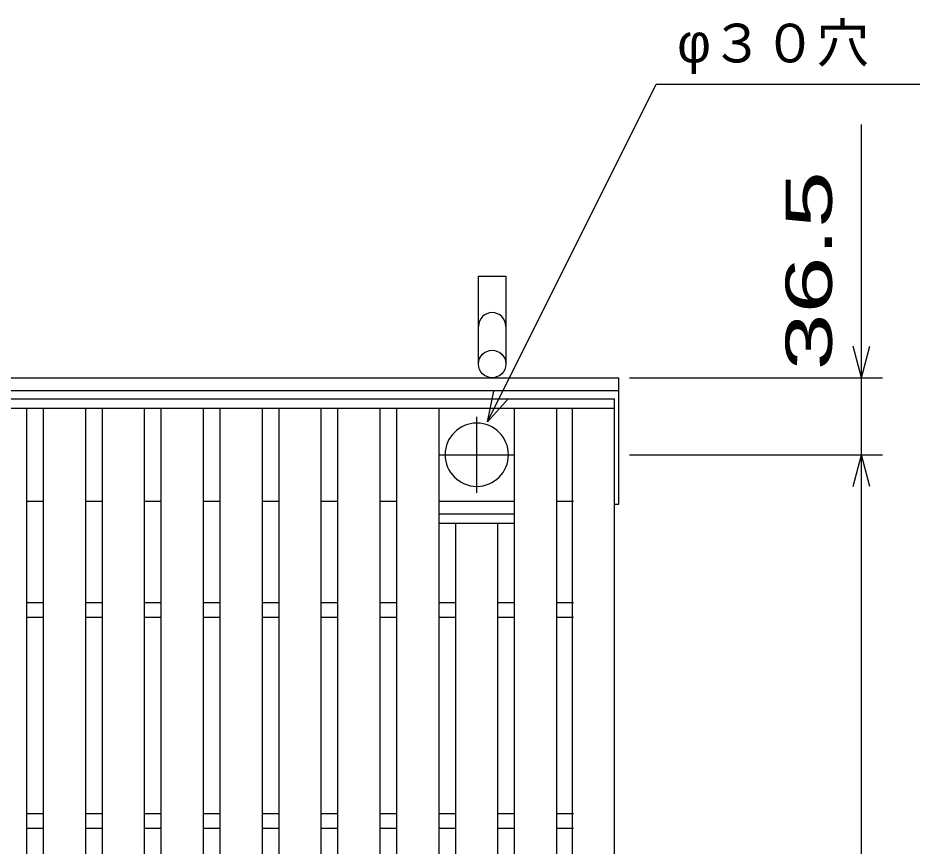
# Model space of a CAD drawing. Units: millimetres, scale not verified. Extents: x -1820 to 1731, y -1282 to 1054.
# Drawn here: x -634.7 to -207.3, y 191.1 to 584 of the extents above; entities that cross this region are included whole.
import ezdxf
from ezdxf.enums import TextEntityAlignment as Align

# ---------------------------------------------------------------- set-up
doc = ezdxf.new("R2010")
doc.units = ezdxf.units.MM
doc.header["$LTSCALE"] = 10
doc.linetypes.add('CHAIN', pattern=[18.5, 12, -1.5, 3.5, -1.5])
for name, color, linetype, lineweight in [('16', 3, 'Continuous', 25), ('19', 6, 'Continuous', 25), ('22', 2, 'Continuous', 25)]:
    doc.layers.add(name, color=color, linetype=linetype, lineweight=lineweight)
doc.styles.add('ベクトル', font='')
doc.styles.get('ベクトル').set_extended_font_data('ベクトル')

msp = doc.modelspace()

# ---------------------------------------------------------------- linework, layer by layer
at = {"layer": '16'}
for p, q in [((-1348, 403.5), (-352, 403.5)), ((-352, 399), (-352, 403.5)), ((-1348, 399), (-352, 399)), ((-650.5, 399), (-630.5, 399)), ((-630.5, -92), (-630.5, 399)), ((-622.6, -92), (-622.6, 399)), ((-622.6, 399), (-602.6, 399)), ((-602.6, -92), (-602.6, 399)), ((-594.7, -92), (-594.7, 399)), ((-594.7, 399), (-574.7, 399)), ((-574.7, -92), (-574.7, 399)), ((-566.8, -92), (-566.8, 399)), ((-566.8, 399), (-546.8, 399)), ((-546.8, -92), (-546.8, 399)), ((-538.9, -92), (-538.9, 399)), ((-538.9, 399), (-518.9, 399)), ((-518.9, -92), (-518.9, 399)), ((-511, -92), (-511, 399)), ((-511, 399), (-491, 399)), ((-491, -92), (-491, 399)), ((-483.1, -92), (-483.1, 399)), ((-483.1, 399), (-463.1, 399)), ((-463.1, -92), (-463.1, 399)), ((-455.2, -92), (-455.2, 399)), ((-455.2, 399), (-435.2, 399)), ((-435.2, -92), (-435.2, 399)), ((-399.4, -92), (-399.4, 399)), ((-399.4, 399), (-379.4, 399)), ((-379.4, -92), (-379.4, 399)), ((-372, -92), (-372, 399)), ((-372, 399), (-352, 399)), ((-352, -92), (-352, 399)), ((-630.5, 355), (-622.6, 355)), ((-602.6, 355), (-594.7, 355)), ((-574.7, 355), (-566.8, 355)), ((-546.8, 355), (-538.9, 355)), ((-518.9, 355), (-511, 355)), ((-491, 355), (-483.1, 355)), ((-463.1, 355), (-455.2, 355)), ((-435.2, 355), (-399.4, 355)), ((-379.4, 355), (-371.5, 355)), ((-435.2, 349), (-399.4, 349)), ((-435.2, 344.5), (-435.2, 349)), ((-399.4, 344.5), (-399.4, 349)), ((-435.2, 344.5), (-399.4, 344.5)), ((-427.3, -37.5), (-427.3, 344.5)), ((-427.3, 344.5), (-407.3, 344.5)), ((-407.3, -37.5), (-407.3, 344.5)), ((-630.5, 307), (-622.6, 307)), ((-602.6, 307), (-594.7, 307)), ((-574.7, 307), (-566.8, 307)), ((-546.8, 307), (-538.9, 307)), ((-518.9, 307), (-511, 307)), ((-491, 307), (-483.1, 307)), ((-463.1, 307), (-455.2, 307)), ((-435.2, 307), (-427.3, 307)), ((-407.3, 307), (-399.4, 307)), ((-379.4, 307), (-371.5, 307)), ((-630.5, 300), (-622.6, 300)), ((-602.6, 300), (-594.7, 300)), ((-574.7, 300), (-566.8, 300)), ((-546.8, 300), (-538.9, 300)), ((-518.9, 300), (-511, 300)), ((-491, 300), (-483.1, 300)), ((-463.1, 300), (-455.2, 300)), ((-435.2, 300), (-427.3, 300)), ((-407.3, 300), (-399.4, 300)), ((-379.4, 300), (-371.5, 300)), ((-630.5, 207), (-622.6, 207)), ((-602.6, 207), (-594.7, 207)), ((-574.7, 207), (-566.8, 207)), ((-546.8, 207), (-538.9, 207)), ((-518.9, 207), (-511, 207)), ((-491, 207), (-483.1, 207)), ((-463.1, 207), (-455.2, 207)), ((-435.2, 207), (-427.3, 207)), ((-407.3, 207), (-399.4, 207)), ((-379.4, 207), (-371.5, 207)), ((-630.5, 200), (-622.6, 200)), ((-602.6, 200), (-594.7, 200)), ((-574.7, 200), (-566.8, 200)), ((-546.8, 200), (-538.9, 200)), ((-518.9, 200), (-511, 200)), ((-491, 200), (-483.1, 200)), ((-463.1, 200), (-455.2, 200)), ((-435.2, 200), (-427.3, 200)), ((-407.3, 200), (-399.4, 200)), ((-379.4, 200), (-371.5, 200))]:
    msp.add_line(p, q, dxfattribs=at)
at = {"layer": '16', "linetype": 'CHAIN'}
for p, q in [((-417.3, 359), (-417.3, 395)), ((-435.3, 377), (-399.3, 377))]:
    msp.add_line(p, q, dxfattribs=at)
at = {"layer": '16'}
for start, end in [(90, 270), (270, 90)]:
    msp.add_arc((-417.3, 377), 15, start, end, dxfattribs=at)
at = {"layer": '19'}
for p, q in [((-416.5, 420), (-416.5, 461.62)), ((-416.5, 461.62), (-403.5, 461.62)), ((-403.5, 461.62), (-403.5, 420)), ((-1350, 413.5), (-350, 413.5)), ((-350, 353.5), (-350, 413.5)), ((-1350, 407.5), (-350, 407.5)), ((-352, 353.5), (-350, 353.5))]:
    msp.add_line(p, q, dxfattribs=at)
msp.add_circle((-410, 420), 6.5, dxfattribs=at)
msp.add_arc((-410, 437.84), 6.5, 0, 180, dxfattribs=at)
at = {"layer": '22', "color": 4}
for p, q in [((-412.3, 392.6), (-332.3, 552.6)), ((-332.3, 552.6), (-207.3, 552.6)), ((-235, 413.5), (-235, 533.5)), ((-235, 413.5), (-239, 428.5)), ((-235, 413.5), (-231, 428.5)), ((-345, 413.5), (-225, 413.5)), ((-235, 377), (-235, 413.5)), ((-412.3, 392.6), (-409.3, 407.2)), ((-412.3, 392.6), (-402.3, 403.6)), ((-345, 377), (-225, 377)), ((-239, 362), (-235, 377)), ((-231, 362), (-235, 377)), ((-235, -70), (-235, 377))]:
    msp.add_line(p, q, dxfattribs=at)

# ---------------------------------------------------------------- texts
at = {"layer": '22', "style": 'ベクトル'}
msp.add_text('φ３０穴', height=18.33, dxfattribs=at).set_placement((-322.3, 572.1), align=Align.MIDDLE_LEFT)
at = {"layer": '22', "style": 'ベクトル', "width": 1.65}
msp.add_text(' 36.5 ', height=21.99, rotation=90, dxfattribs=at).set_placement((-260, 403.5), align=Align.MIDDLE_LEFT)

doc.saveas('drawing.dxf')
